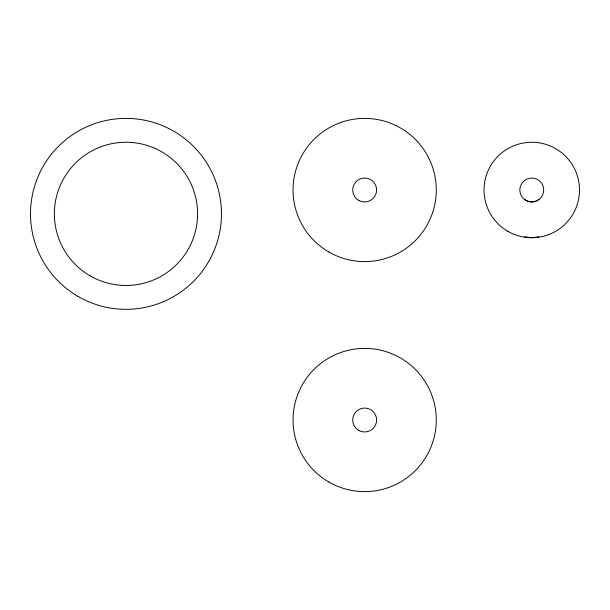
<?xml version="1.0" encoding="UTF-8"?>
<svg xmlns="http://www.w3.org/2000/svg" width="610" height="610" viewBox="0 0 610 610"><rect width="100%" height="100%" fill="white"/><g stroke="black" fill="none" stroke-linecap="round" stroke-linejoin="round"><path stroke-width="0.91" d="M538.92 199.409C534.932 202.695 528.588 202.695 524.6 199.409M538.92 236.787L531.76 237.732L524.6 236.787M90.173 275.873A71.606 71.606 0 0 0 197.587 213.858A71.606 71.606 0 0 0 90.173 151.844A71.606 71.606 0 0 0 90.173 275.873M78.24 296.544A95.48 95.48 0 0 0 221.453 213.858A95.48 95.48 0 0 0 78.24 131.173A95.48 95.48 0 0 0 78.24 296.544M507.894 231.335A47.74 47.74 0 0 0 579.5 189.992A47.74 47.74 0 0 0 507.894 148.649A47.74 47.74 0 0 0 507.894 231.335M525.797 200.324A11.933 11.933 0 0 0 543.693 189.992A11.933 11.933 0 0 0 525.797 179.653A11.933 11.933 0 0 0 525.797 200.324M328.866 252.006A71.606 71.606 0 0 0 436.28 189.992A71.606 71.606 0 0 0 328.866 127.978A71.606 71.606 0 0 0 328.866 252.006M358.703 200.324A11.933 11.933 0 0 0 376.606 189.992A11.933 11.933 0 0 0 358.703 179.653A11.933 11.933 0 0 0 358.703 200.324M358.703 430.347A11.933 11.933 0 0 0 376.606 420.008A11.933 11.933 0 0 0 358.703 409.676A11.933 11.933 0 0 0 358.703 430.347M328.866 482.022A71.606 71.606 0 0 0 436.28 420.008A71.606 71.606 0 0 0 328.866 357.994A71.606 71.606 0 0 0 328.866 482.022"/></g></svg>
